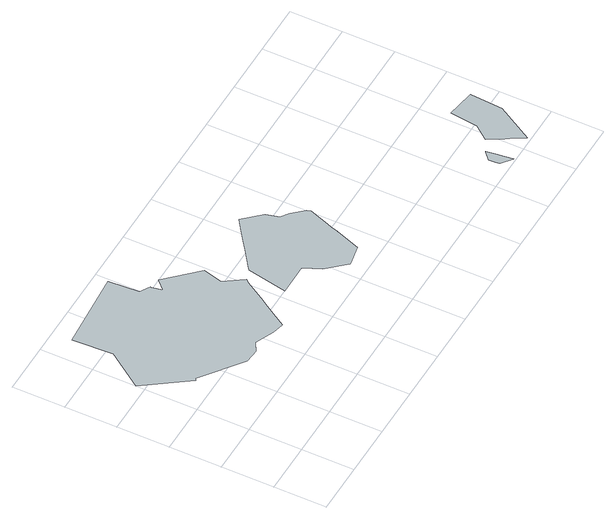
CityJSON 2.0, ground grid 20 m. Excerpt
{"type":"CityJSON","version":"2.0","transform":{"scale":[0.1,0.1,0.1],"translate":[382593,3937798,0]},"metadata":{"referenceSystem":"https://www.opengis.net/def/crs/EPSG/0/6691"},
"CityObjects":{
"object1":{"type":"GenericCityObject","attributes":{"name":"1","土砂災害警戒区域.区域区分":"1","土砂災害警戒区域.現象の種類":"1","土砂災害警戒区域.都道府県コード":"13","土砂災害警戒区域.区域番号":"111001-K056","土砂災害警戒区域.区域名":"-","土砂災害警戒区域.所在地":"大田区池上1","土砂災害警戒区域.告示日":"2018-05-31","土砂災害警戒区域.特別警戒未指定フラグ":"0"},"geometry":[{"type":"MultiSurface","lod":"0","boundaries":[[[0,1,2,3,4,5,6,7,8,9,10,11,12,13,14,15,16,17,18,19,20,21,22,23,24,25]]]}]},
"object2":{"type":"GenericCityObject","attributes":{"name":"1","土砂災害警戒区域.区域区分":"1","土砂災害警戒区域.現象の種類":"1","土砂災害警戒区域.都道府県コード":"13","土砂災害警戒区域.区域番号":"111001-K057","土砂災害警戒区域.区域名":"-","土砂災害警戒区域.所在地":"大田区池上1","土砂災害警戒区域.告示日":"2018-05-31","土砂災害警戒区域.特別警戒未指定フラグ":"0"},"geometry":[{"type":"MultiSurface","lod":"0","boundaries":[[[26,27,28,29,30,31,32,33,34,35,36,37,38,39,40,41,42,43,44,45,46,47]]]}]},
"object3":{"type":"GenericCityObject","attributes":{"name":"1","土砂災害警戒区域.区域区分":"2","土砂災害警戒区域.現象の種類":"1","土砂災害警戒区域.都道府県コード":"13","土砂災害警戒区域.区域番号":"111001-K057","土砂災害警戒区域.区域名":"-","土砂災害警戒区域.所在地":"大田区池上1","土砂災害警戒区域.告示日":"2018-05-31","土砂災害警戒区域.特別警戒未指定フラグ":"0"},"geometry":[{"type":"MultiSurface","lod":"0","boundaries":[[[46,48,49,50,51]]]}]},
"object4":{"type":"GenericCityObject","attributes":{"name":"1","土砂災害警戒区域.区域区分":"2","土砂災害警戒区域.現象の種類":"1","土砂災害警戒区域.都道府県コード":"13","土砂災害警戒区域.区域番号":"111001-K058","土砂災害警戒区域.区域名":"-","土砂災害警戒区域.所在地":"大田区池上1","土砂災害警戒区域.告示日":"2018-05-31","土砂災害警戒区域.特別警戒未指定フラグ":"0"},"geometry":[{"type":"MultiSurface","lod":"0","boundaries":[[[52,53,54,55,56,57,58]]]}]},
"object5":{"type":"GenericCityObject","attributes":{"name":"1","土砂災害警戒区域.区域区分":"2","土砂災害警戒区域.現象の種類":"1","土砂災害警戒区域.都道府県コード":"13","土砂災害警戒区域.区域番号":"111001-K058","土砂災害警戒区域.区域名":"-","土砂災害警戒区域.所在地":"大田区池上1","土砂災害警戒区域.告示日":"2018-05-31","土砂災害警戒区域.特別警戒未指定フラグ":"0"},"geometry":[{"type":"MultiSurface","lod":"0","boundaries":[[[59,60,61,62,63,64,65,66,67]]]}]}
},
"vertices":[
[436,810,0],[399,834,0],[400,835,0],[392,950,0],[292,942,0],[225,937,0],[92,928,0],[101,773,0],[2,635,0],[121,469,0],[129,475,0],[284,358,0],[335,353,0],[373,375,0],[446,343,0],[488,333,0],[519,383,0],[541,418,0],[566,457,0],[610,527,0],[619,541,0],[571,612,0],[591,686,0],[478,802,0],[444,767,0],[436,809,0],
[979,421,0],[1007,499,0],[1003,514,0],[1002,514,0],[964,557,0],[932,578,0],[919,628,0],[858,696,0],[815,665,0],[777,637,0],[743,612,0],[681,567,0],[663,553,0],[634,400,0],[754,402,0],[786,336,0],[848,266,0],[849,265,0],[929,280,0],[951,340,0],[963,374,0],[973,404,0],
[927,392,0],[920,379,0],[893,337,0],[953,348,0],
[1535,74,0],[1530,110,0],[1499,82,0],[1502,55,0],[1504,40,0],[1544,9,0],[1540,42,0],
[1743,281,0],[1677,291,0],[1635,298,0],[1623,192,0],[1580,137,0],[1614,80,0],[1633,50,0],[1654,15,0],[1736,155,0]
]}
